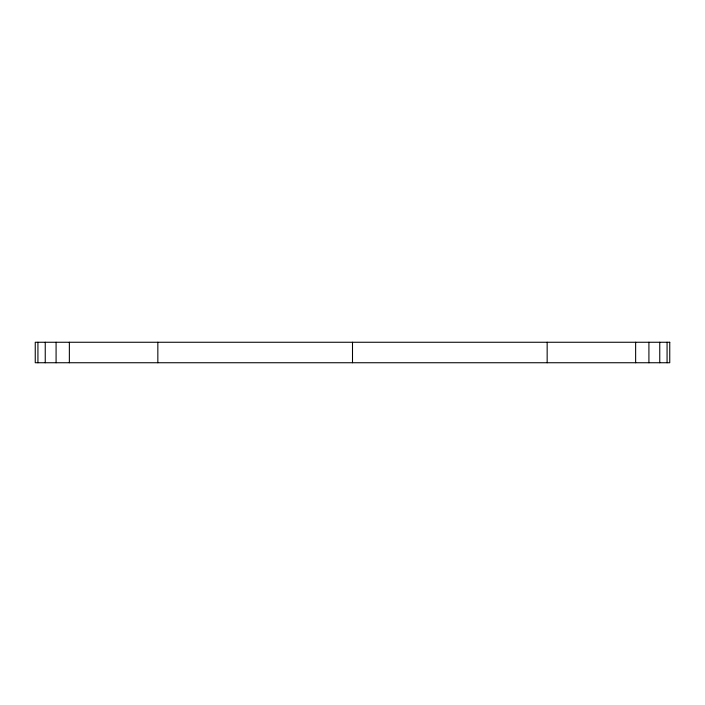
<?xml version="1.0" encoding="UTF-8"?>
<svg xmlns="http://www.w3.org/2000/svg" width="705" height="705" viewBox="0 0 705 705"><rect width="100%" height="100%" fill="white"/><g stroke="black" fill="none" stroke-linecap="round" stroke-linejoin="round"><path stroke-width="1.06" d="M667.071 342.26L667.071 362.74M659.757 342.26L659.757 362.74M648.917 342.26L648.917 362.74M635.637 342.26L635.637 362.74M547.159 342.26L547.159 362.74M352.5 342.26L352.5 362.74M157.841 342.26L157.841 362.74M69.363 342.26L69.363 362.74M56.083 342.26L56.083 362.74M45.243 342.26L45.243 362.74M37.929 342.26L37.929 362.74M669.75 342.26L35.25 342.26L35.25 362.74L669.75 362.74L669.75 342.26"/></g></svg>
